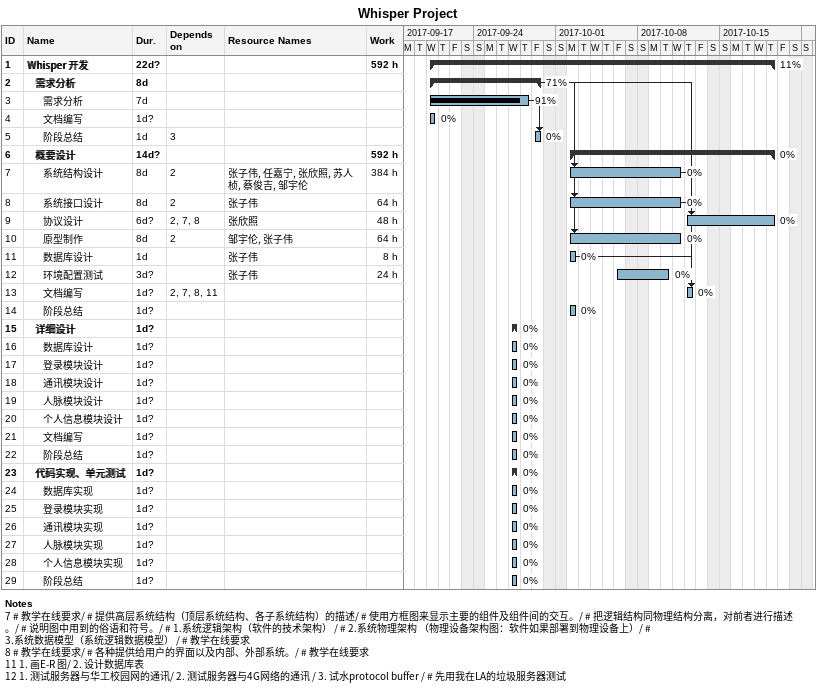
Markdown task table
Whisper Project

| ID | Level | Task | Duration | Start | Finish | Predecessors | Resources | % complete | Work (h) |
|---|---|---|---|---|---|---|---|---|---|
| 1 | 1 | **Whisper 开发** | 22d? | 2017-09-20 | 2017-10-19 |  |  | 11 | 592 |
| 2 | 2 | **需求分析** | 8d | 2017-09-20 | 2017-09-29 |  |  | 71 |  |
| 3 | 3 | 需求分析 | 7d | 2017-09-20 | 2017-09-28 |  |  | 91 |  |
| 4 | 3 | 文档编写 | 1d? | 2017-09-20 | 2017-09-20 |  |  | 0 |  |
| 5 | 3 | 阶段总结 | 1d | 2017-09-29 | 2017-09-29 | 3 |  | 0 |  |
| 6 | 2 | **概要设计** | 14d? | 2017-10-02 | 2017-10-19 |  |  | 0 | 592 |
| 7 | 3 | 系统结构设计 | 8d | 2017-10-02 | 2017-10-11 | 2 | 张子伟, 任嘉宁, 张欣照, 苏人桢, 蔡俊吉, 邹宇伦 | 0 | 384 |
| 8 | 3 | 系统接口设计 | 8d | 2017-10-02 | 2017-10-11 | 2 | 张子伟 | 0 | 64 |
| 9 | 3 | 协议设计 | 6d? | 2017-10-12 | 2017-10-19 | 2, 7, 8 | 张欣照 | 0 | 48 |
| 10 | 3 | 原型制作 | 8d | 2017-10-02 | 2017-10-11 | 2 | 邹宇伦, 张子伟 | 0 | 64 |
| 11 | 3 | 数据库设计 | 1d | 2017-10-02 | 2017-10-02 |  | 张子伟 | 0 | 8 |
| 12 | 3 | 环境配置测试 | 3d? | 2017-10-06 | 2017-10-10 |  | 张子伟 | 0 | 24 |
| 13 | 3 | 文档编写 | 1d? | 2017-10-12 | 2017-10-12 | 2, 7, 8, 11 |  | 0 |  |
| 14 | 3 | 阶段总结 | 1d? | 2017-10-02 | 2017-10-02 |  |  | 0 |  |
| 15 | 2 | **详细设计** | 1d? | 2017-09-27 | 2017-09-27 |  |  | 0 |  |
| 16 | 3 | 数据库设计 | 1d? | 2017-09-27 | 2017-09-27 |  |  | 0 |  |
| 17 | 3 | 登录模块设计 | 1d? | 2017-09-27 | 2017-09-27 |  |  | 0 |  |
| 18 | 3 | 通讯模块设计 | 1d? | 2017-09-27 | 2017-09-27 |  |  | 0 |  |
| 19 | 3 | 人脉模块设计 | 1d? | 2017-09-27 | 2017-09-27 |  |  | 0 |  |
| 20 | 3 | 个人信息模块设计 | 1d? | 2017-09-27 | 2017-09-27 |  |  | 0 |  |
| 21 | 3 | 文档编写 | 1d? | 2017-09-27 | 2017-09-27 |  |  | 0 |  |
| 22 | 3 | 阶段总结 | 1d? | 2017-09-27 | 2017-09-27 |  |  | 0 |  |
| 23 | 2 | **代码实现、单元测试** | 1d? | 2017-09-27 | 2017-09-27 |  |  | 0 |  |
| 24 | 3 | 数据库实现 | 1d? | 2017-09-27 | 2017-09-27 |  |  | 0 |  |
| 25 | 3 | 登录模块实现 | 1d? | 2017-09-27 | 2017-09-27 |  |  | 0 |  |
| 26 | 3 | 通讯模块实现 | 1d? | 2017-09-27 | 2017-09-27 |  |  | 0 |  |
| 27 | 3 | 人脉模块实现 | 1d? | 2017-09-27 | 2017-09-27 |  |  | 0 |  |
| 28 | 3 | 个人信息模块实现 | 1d? | 2017-09-27 | 2017-09-27 |  |  | 0 |  |
| 29 | 3 | 阶段总结 | 1d? | 2017-09-27 | 2017-09-27 |  |  | 0 |  |

Notes
- 7: # 教学在线要求 / # 提供高层系统结构（顶层系统结构、各子系统结构）的描述 / # 使用方框图来显示主要的组件及组件间的交互。 / # 把逻辑结构同物理结构分离，对前者进行描述。 / # 说明图中用到的俗语和符号。 / # 1.系统逻辑架构（软件的技术架构） / # 2.系统物理架构 （物理设备架构图：软件如果部署到物理设备上） / # 3.系统数据模型（系统逻辑数据模型） / # 教学在线要求
- 8: # 教学在线要求 / # 各种提供给用户的界面以及内部、外部系统。 / # 教学在线要求
- 11: 1. 画 E-R 图 / 2. 设计数据库表
- 12: 1. 测试服务器与华工校园网的通讯 / 2. 测试服务器与4G网络的通讯 / 3. 试水 protocol buffer / # 先用我在LA的垃圾服务器测试
